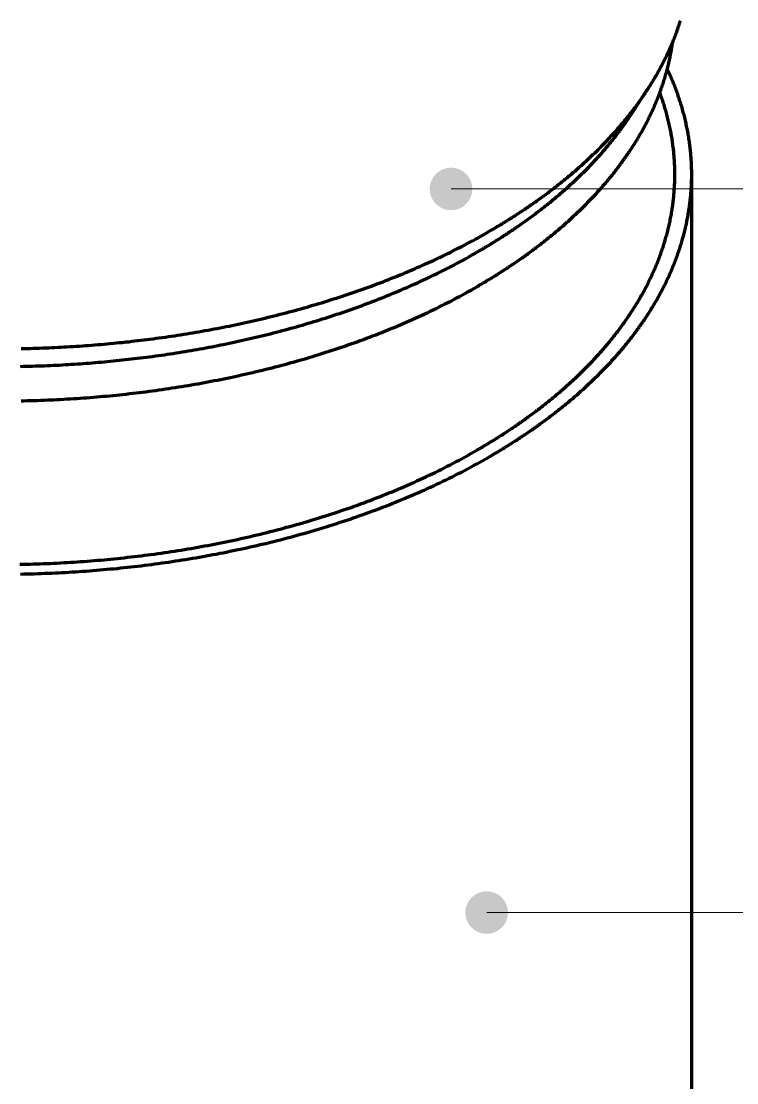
# Model space of a CAD drawing. Header units: millimetres. Extents: x 0 to 420, y 0 to 297.
# Drawn here: x 142.33 to 162.46, y 148.79 to 178.68 of the extents above; entities that cross this region are included whole.
import ezdxf

# ---------------------------------------------------------------- set-up
doc = ezdxf.new("R2010")
doc.units = ezdxf.units.MM
doc.layers.add('01-VISIBLE', color=7, linetype='CONTINUOUS', lineweight=70)
doc.layers.add('08-FINA', color=5, linetype='CONTINUOUS', lineweight=18)

msp = doc.modelspace()

# ---------------------------------------------------------------- hatches: boundary and pattern name
at = {"layer": '08-FINA'}
h = msp.add_hatch(color=7, dxfattribs=at)
h.dxf.hatch_style = 1
edge = h.paths.add_edge_path()
edge.add_arc((154.419, 173.962), 0.6, 0, 360)
h = msp.add_hatch(color=7, dxfattribs=at)
h.dxf.hatch_style = 1
edge = h.paths.add_edge_path()
edge.add_arc((155.422, 153.585), 0.6, 0, 360)

# ---------------------------------------------------------------- linework, layer by layer
at = {"layer": '01-VISIBLE'}
for p, q in [((159.488, 176.06), (159.933, 176.739)), ((161.192, 100.887), (161.192, 174.371))]:
    msp.add_line(p, q, dxfattribs=at)
for points in [[(159.933, 176.739), (159.955, 176.773), (159.977, 176.807), (159.998, 176.841), (160.02, 176.875), (160.041, 176.909), (160.062, 176.943), (160.084, 176.978), (160.104, 177.012), (160.125, 177.047), (160.146, 177.081), (160.166, 177.116), (160.187, 177.151), (160.207, 177.186), (160.227, 177.221), (160.246, 177.256), (160.266, 177.291), (160.286, 177.327), (160.305, 177.362), (160.324, 177.398), (160.343, 177.433), (160.362, 177.469), (160.38, 177.505), (160.399, 177.541), (160.417, 177.577), (160.435, 177.613), (160.453, 177.649), (160.47, 177.685), (160.488, 177.721), (160.505, 177.758), (160.522, 177.794), (160.539, 177.831), (160.556, 177.868), (160.573, 177.904), (160.589, 177.941), (160.605, 177.978), (160.621, 178.015), (160.637, 178.052), (160.653, 178.09), (160.668, 178.127), (160.683, 178.164), (160.698, 178.202), (160.713, 178.239), (160.728, 178.277), (160.742, 178.315), (160.756, 178.352), (160.77, 178.39), (160.784, 178.428), (160.797, 178.466), (160.811, 178.504), (160.824, 178.542), (160.837, 178.58), (160.85, 178.619), (160.862, 178.657), (160.874, 178.695)], [(155.145, 171.207), (155.179, 171.227), (155.214, 171.248), (155.249, 171.268), (155.283, 171.288), (155.318, 171.308), (155.352, 171.329), (155.387, 171.349), (155.421, 171.37), (155.455, 171.391), (155.489, 171.412), (155.524, 171.432), (155.558, 171.453), (155.592, 171.474), (155.626, 171.495), (155.66, 171.517), (155.694, 171.538), (155.728, 171.559), (155.762, 171.581), (155.795, 171.602), (155.829, 171.624), (155.863, 171.645), (155.897, 171.667), (155.93, 171.689), (155.964, 171.711), (155.997, 171.733), (156.031, 171.755), (156.064, 171.777), (156.097, 171.799), (156.131, 171.822), (156.164, 171.844), (156.197, 171.866), (156.23, 171.889), (156.263, 171.912), (156.296, 171.934), (156.329, 171.957), (156.362, 171.98), (156.395, 172.003), (156.427, 172.026), (156.46, 172.049), (156.493, 172.073), (156.525, 172.096), (156.558, 172.119), (156.59, 172.143), (156.622, 172.167), (156.655, 172.19), (156.687, 172.214), (156.719, 172.238), (156.751, 172.262), (156.783, 172.286), (156.815, 172.31), (156.847, 172.334), (156.879, 172.358), (156.911, 172.383), (156.943, 172.407), (156.974, 172.432), (157.006, 172.457), (157.037, 172.481), (157.069, 172.506), (157.1, 172.531), (157.131, 172.556), (157.163, 172.581), (157.194, 172.606), (157.225, 172.632), (157.256, 172.657), (157.287, 172.682), (157.318, 172.708), (157.348, 172.734), (157.379, 172.759), (157.41, 172.785), (157.44, 172.811), (157.471, 172.837), (157.501, 172.863), (157.531, 172.89), (157.561, 172.916), (157.592, 172.942), (157.622, 172.969), (157.652, 172.995), (157.682, 173.022), (157.711, 173.049), (157.741, 173.076), (157.771, 173.103), (157.8, 173.13), (157.83, 173.157), (157.859, 173.184), (157.888, 173.211), (157.917, 173.239), (157.947, 173.266), (157.976, 173.294), (158.005, 173.322), (158.033, 173.349), (158.062, 173.377), (158.091, 173.405), (158.119, 173.434), (158.148, 173.462), (158.176, 173.49), (158.204, 173.518), (158.232, 173.547), (158.26, 173.576), (158.288, 173.604), (158.316, 173.633), (158.344, 173.662), (158.372, 173.691), (158.399, 173.72), (158.427, 173.749), (158.454, 173.778), (158.481, 173.808), (158.508, 173.837), (158.535, 173.867), (158.562, 173.897), (158.589, 173.926), (158.616, 173.956), (158.642, 173.986), (158.669, 174.016), (158.695, 174.046), (158.721, 174.077), (158.747, 174.107), (158.773, 174.138), (158.799, 174.168), (158.825, 174.199), (158.851, 174.23), (158.876, 174.261), (158.902, 174.292), (158.927, 174.323), (158.952, 174.354), (158.977, 174.385), (159.002, 174.416), (159.027, 174.448), (159.051, 174.48), (159.076, 174.511), (159.1, 174.543), (159.124, 174.575), (159.149, 174.607), (159.173, 174.639), (159.196, 174.671), (159.22, 174.703), (159.244, 174.736), (159.267, 174.768), (159.29, 174.801), (159.314, 174.834), (159.337, 174.866), (159.359, 174.899), (159.382, 174.932), (159.405, 174.965), (159.427, 174.999), (159.449, 175.032), (159.472, 175.065), (159.494, 175.099), (159.515, 175.132), (159.537, 175.166), (159.559, 175.2), (159.58, 175.234), (159.601, 175.268), (159.622, 175.302), (159.643, 175.336), (159.664, 175.37), (159.684, 175.405), (159.705, 175.439), (159.725, 175.474), (159.745, 175.508), (159.765, 175.543), (159.785, 175.578), (159.804, 175.613), (159.824, 175.648), (159.843, 175.683), (159.862, 175.718), (159.881, 175.754), (159.9, 175.789), (159.918, 175.824), (159.936, 175.86), (159.955, 175.896), (159.973, 175.932), (159.99, 175.967), (160.008, 176.003), (160.025, 176.039), (160.043, 176.076), (160.06, 176.112), (160.077, 176.148), (160.093, 176.185), (160.11, 176.221), (160.126, 176.258), (160.142, 176.294), (160.158, 176.331), (160.174, 176.368), (160.189, 176.405), (160.205, 176.442), (160.22, 176.479), (160.235, 176.516), (160.249, 176.554), (160.264, 176.591), (160.278, 176.628), (160.292, 176.666), (160.306, 176.703), (160.32, 176.741), (160.333, 176.779), (160.346, 176.817), (160.359, 176.854), (160.372, 176.892), (160.385, 176.93), (160.397, 176.969), (160.409, 177.007), (160.421, 177.045), (160.433, 177.083), (160.445, 177.122), (160.456, 177.16), (160.467, 177.199), (160.478, 177.237), (160.488, 177.276), (160.499, 177.314), (160.509, 177.353), (160.519, 177.392), (160.528, 177.431), (160.538, 177.47), (160.547, 177.509), (160.556, 177.548), (160.565, 177.587), (160.573, 177.626), (160.582, 177.665), (160.59, 177.705), (160.597, 177.744), (160.605, 177.783), (160.612, 177.823), (160.619, 177.862), (160.626, 177.901), (160.633, 177.941), (160.639, 177.98), (160.645, 178.02), (160.651, 178.06), (160.657, 178.099)], [(161.192, 174.371), (161.192, 174.412), (161.192, 174.452), (161.191, 174.492), (161.19, 174.533), (161.189, 174.573), (161.188, 174.613), (161.186, 174.654), (161.184, 174.694), (161.182, 174.734), (161.18, 174.775), (161.177, 174.815), (161.174, 174.855), (161.171, 174.895), (161.168, 174.936), (161.164, 174.976), (161.16, 175.016), (161.156, 175.056), (161.152, 175.096), (161.147, 175.136), (161.142, 175.177), (161.137, 175.217), (161.132, 175.257), (161.126, 175.297), (161.12, 175.337), (161.114, 175.376), (161.108, 175.416), (161.101, 175.456), (161.095, 175.496), (161.088, 175.536), (161.08, 175.575), (161.073, 175.615), (161.065, 175.655), (161.057, 175.694), (161.049, 175.734), (161.04, 175.773), (161.032, 175.813), (161.023, 175.852), (161.014, 175.891), (161.004, 175.931), (160.995, 175.97), (160.985, 176.009), (160.975, 176.048), (160.964, 176.087), (160.954, 176.126), (160.943, 176.165), (160.932, 176.204), (160.921, 176.243), (160.909, 176.281), (160.898, 176.32), (160.886, 176.359), (160.874, 176.397), (160.861, 176.436), (160.849, 176.474), (160.836, 176.512), (160.823, 176.55), (160.81, 176.589), (160.797, 176.627), (160.783, 176.665), (160.769, 176.703), (160.755, 176.741), (160.741, 176.778), (160.727, 176.816), (160.712, 176.854), (160.697, 176.891), (160.682, 176.929), (160.667, 176.966), (160.652, 177.003), (160.636, 177.041), (160.62, 177.078), (160.604, 177.115), (160.588, 177.152), (160.572, 177.189), (160.555, 177.225), (160.538, 177.262), (160.521, 177.299), (160.504, 177.335)], [(155.481, 172.759), (155.515, 172.779), (155.55, 172.799), (155.585, 172.819), (155.619, 172.84), (155.654, 172.86), (155.689, 172.881), (155.723, 172.901), (155.758, 172.922), (155.792, 172.943), (155.826, 172.963), (155.861, 172.984), (155.895, 173.005), (155.929, 173.026), (155.963, 173.047), (155.997, 173.069), (156.031, 173.09), (156.065, 173.111), (156.099, 173.133), (156.133, 173.154), (156.167, 173.176), (156.201, 173.198), (156.235, 173.219), (156.269, 173.241), (156.302, 173.263), (156.336, 173.285), (156.369, 173.307), (156.403, 173.329), (156.436, 173.352), (156.47, 173.374), (156.503, 173.396), (156.536, 173.419), (156.57, 173.441), (156.603, 173.464), (156.636, 173.487), (156.669, 173.51), (156.702, 173.533), (156.735, 173.556), (156.768, 173.579), (156.801, 173.602), (156.833, 173.625), (156.866, 173.648), (156.899, 173.672), (156.931, 173.695), (156.964, 173.719), (156.996, 173.743), (157.029, 173.766), (157.061, 173.79), (157.093, 173.814), (157.125, 173.838), (157.158, 173.862), (157.19, 173.886), (157.222, 173.911), (157.254, 173.935), (157.285, 173.959), (157.317, 173.984), (157.349, 174.009), (157.381, 174.033), (157.412, 174.058), (157.444, 174.083), (157.475, 174.108), (157.507, 174.133), (157.538, 174.158), (157.569, 174.183), (157.6, 174.209), (157.632, 174.234), (157.663, 174.26), (157.694, 174.285), (157.724, 174.311), (157.755, 174.337), (157.786, 174.363), (157.817, 174.388), (157.847, 174.415), (157.878, 174.441), (157.908, 174.467), (157.939, 174.493), (157.969, 174.52), (157.999, 174.546), (158.029, 174.573), (158.059, 174.599), (158.089, 174.626), (158.119, 174.653), (158.149, 174.68), (158.178, 174.707), (158.208, 174.734), (158.238, 174.761), (158.267, 174.789), (158.296, 174.816), (158.326, 174.844), (158.355, 174.871), (158.384, 174.899), (158.413, 174.927), (158.442, 174.955), (158.471, 174.983), (158.499, 175.011), (158.528, 175.039), (158.556, 175.067), (158.585, 175.096), (158.613, 175.124), (158.641, 175.153), (158.67, 175.181), (158.698, 175.21), (158.726, 175.239), (158.753, 175.268), (158.781, 175.297), (158.809, 175.326), (158.836, 175.355), (158.864, 175.385), (158.891, 175.414), (158.918, 175.444), (158.946, 175.473), (158.973, 175.503), (158.999, 175.533), (159.026, 175.563), (159.053, 175.593), (159.08, 175.623), (159.106, 175.653), (159.132, 175.683), (159.159, 175.714), (159.185, 175.744), (159.211, 175.775), (159.237, 175.806), (159.262, 175.837), (159.288, 175.867), (159.314, 175.898), (159.339, 175.93), (159.364, 175.961), (159.39, 175.992), (159.415, 176.023), (159.44, 176.055), (159.464, 176.087), (159.489, 176.118), (159.514, 176.15), (159.538, 176.182), (159.562, 176.214), (159.587, 176.246), (159.611, 176.278), (159.634, 176.31), (159.658, 176.343), (159.682, 176.375), (159.705, 176.408), (159.729, 176.441), (159.752, 176.473), (159.775, 176.506), (159.798, 176.539), (159.821, 176.572), (159.843, 176.605), (159.866, 176.639), (159.888, 176.672), (159.911, 176.706), (159.933, 176.739)], [(160.717, 174.371), (160.717, 174.412), (160.717, 174.452), (160.716, 174.493), (160.715, 174.533), (160.714, 174.574), (160.712, 174.615), (160.711, 174.655), (160.709, 174.696), (160.707, 174.736), (160.704, 174.777), (160.701, 174.817), (160.698, 174.857), (160.695, 174.898), (160.692, 174.938), (160.688, 174.979), (160.684, 175.019), (160.68, 175.059), (160.675, 175.1), (160.67, 175.14), (160.665, 175.18), (160.66, 175.22), (160.655, 175.261), (160.649, 175.301), (160.643, 175.341), (160.637, 175.381), (160.63, 175.421), (160.623, 175.461), (160.616, 175.501), (160.609, 175.541), (160.601, 175.581), (160.594, 175.62), (160.586, 175.66), (160.577, 175.7), (160.569, 175.74), (160.56, 175.779), (160.551, 175.819), (160.542, 175.858), (160.532, 175.898), (160.523, 175.937), (160.513, 175.976), (160.503, 176.016), (160.492, 176.055), (160.482, 176.094), (160.471, 176.133), (160.46, 176.172), (160.448, 176.211), (160.437, 176.25), (160.425, 176.289), (160.413, 176.327), (160.401, 176.366), (160.388, 176.405), (160.376, 176.443), (160.363, 176.482), (160.349, 176.52), (160.336, 176.558), (160.323, 176.597), (160.309, 176.635), (160.295, 176.673)], [(155.145, 172.177), (155.18, 172.197), (155.214, 172.217), (155.249, 172.238), (155.284, 172.258), (155.319, 172.279), (155.353, 172.299), (155.388, 172.32), (155.422, 172.341), (155.457, 172.361), (155.491, 172.382), (155.526, 172.403), (155.56, 172.424), (155.594, 172.445), (155.628, 172.467), (155.663, 172.488), (155.697, 172.509), (155.731, 172.531), (155.765, 172.552), (155.799, 172.574), (155.833, 172.596), (155.867, 172.617), (155.9, 172.639), (155.934, 172.661), (155.968, 172.683), (156.002, 172.705), (156.035, 172.727), (156.069, 172.75), (156.102, 172.772), (156.136, 172.795), (156.169, 172.817), (156.202, 172.84), (156.235, 172.862), (156.269, 172.885), (156.302, 172.908), (156.335, 172.931), (156.368, 172.954), (156.401, 172.977), (156.434, 173), (156.467, 173.024), (156.499, 173.047), (156.532, 173.071), (156.565, 173.094), (156.597, 173.118), (156.63, 173.142), (156.662, 173.165), (156.695, 173.189), (156.727, 173.213), (156.759, 173.237), (156.792, 173.262), (156.824, 173.286), (156.856, 173.31), (156.888, 173.335), (156.92, 173.359), (156.952, 173.384), (156.983, 173.409), (157.015, 173.433), (157.047, 173.458), (157.078, 173.483), (157.11, 173.508), (157.141, 173.534), (157.173, 173.559), (157.204, 173.584), (157.235, 173.61), (157.266, 173.635), (157.297, 173.661), (157.328, 173.686), (157.359, 173.712), (157.39, 173.738), (157.421, 173.764), (157.451, 173.79), (157.482, 173.817), (157.512, 173.843), (157.543, 173.869), (157.573, 173.896), (157.603, 173.922), (157.634, 173.949), (157.664, 173.976), (157.694, 174.002), (157.724, 174.029), (157.753, 174.056), (157.783, 174.084), (157.813, 174.111), (157.842, 174.138), (157.872, 174.166), (157.901, 174.193), (157.931, 174.221), (157.96, 174.248), (157.989, 174.276), (158.018, 174.304), (158.047, 174.332), (158.076, 174.36), (158.104, 174.389), (158.133, 174.417), (158.162, 174.445), (158.19, 174.474), (158.218, 174.502), (158.247, 174.531), (158.275, 174.56), (158.303, 174.589), (158.331, 174.618), (158.359, 174.647), (158.386, 174.676), (158.414, 174.705), (158.442, 174.735), (158.469, 174.764), (158.496, 174.794), (158.523, 174.823), (158.551, 174.853), (158.578, 174.883), (158.604, 174.913), (158.631, 174.943), (158.658, 174.973), (158.684, 175.004), (158.711, 175.034), (158.737, 175.065), (158.763, 175.095), (158.789, 175.126), (158.815, 175.157), (158.841, 175.188), (158.867, 175.219), (158.892, 175.25), (158.918, 175.281), (158.943, 175.312), (158.968, 175.344), (158.993, 175.375), (159.018, 175.407), (159.043, 175.439), (159.068, 175.47), (159.092, 175.502), (159.117, 175.534), (159.141, 175.566), (159.165, 175.599), (159.189, 175.631), (159.213, 175.663), (159.237, 175.696), (159.26, 175.729), (159.284, 175.761), (159.307, 175.794), (159.33, 175.827), (159.353, 175.86), (159.376, 175.893), (159.399, 175.926), (159.421, 175.96), (159.444, 175.993), (159.466, 176.027), (159.488, 176.06)], [(155.145, 166.604), (155.179, 166.624), (155.214, 166.645), (155.249, 166.665), (155.283, 166.685), (155.318, 166.705), (155.352, 166.726), (155.386, 166.746), (155.421, 166.767), (155.455, 166.788), (155.489, 166.808), (155.523, 166.829), (155.558, 166.85), (155.592, 166.871), (155.626, 166.892), (155.66, 166.913), (155.694, 166.935), (155.728, 166.956), (155.761, 166.977), (155.795, 166.999), (155.829, 167.021), (155.863, 167.042), (155.896, 167.064), (155.93, 167.086), (155.963, 167.108), (155.997, 167.13), (156.03, 167.152), (156.064, 167.174), (156.097, 167.196), (156.13, 167.218), (156.163, 167.241), (156.196, 167.263), (156.23, 167.286), (156.263, 167.308), (156.296, 167.331), (156.328, 167.354), (156.361, 167.377), (156.394, 167.4), (156.427, 167.423), (156.46, 167.446), (156.492, 167.469), (156.525, 167.493), (156.557, 167.516), (156.59, 167.54), (156.622, 167.563), (156.654, 167.587), (156.686, 167.611), (156.719, 167.634), (156.751, 167.658), (156.783, 167.682), (156.815, 167.707), (156.847, 167.731), (156.878, 167.755), (156.91, 167.779), (156.942, 167.804), (156.974, 167.828), (157.005, 167.853), (157.037, 167.878), (157.068, 167.903), (157.099, 167.928), (157.131, 167.953), (157.162, 167.978), (157.193, 168.003), (157.224, 168.028), (157.255, 168.053), (157.286, 168.079), (157.317, 168.104), (157.348, 168.13), (157.378, 168.156), (157.409, 168.182), (157.439, 168.208), (157.47, 168.234), (157.5, 168.26), (157.53, 168.286), (157.561, 168.312), (157.591, 168.339), (157.621, 168.365), (157.651, 168.392), (157.681, 168.418), (157.71, 168.445), (157.74, 168.472), (157.77, 168.499), (157.799, 168.526), (157.829, 168.553), (157.858, 168.58), (157.887, 168.608), (157.917, 168.635), (157.946, 168.662), (157.975, 168.69), (158.004, 168.718), (158.032, 168.746), (158.061, 168.773), (158.09, 168.801), (158.118, 168.83), (158.147, 168.858), (158.175, 168.886), (158.203, 168.914), (158.231, 168.943), (158.259, 168.972), (158.287, 169), (158.315, 169.029), (158.343, 169.058), (158.371, 169.087), (158.398, 169.116), (158.426, 169.145), (158.453, 169.174), (158.48, 169.204), (158.507, 169.233), (158.534, 169.263), (158.561, 169.292), (158.588, 169.322), (158.615, 169.352), (158.641, 169.382), (158.668, 169.412), (158.694, 169.442), (158.72, 169.472), (158.746, 169.503), (158.772, 169.533), (158.798, 169.564), (158.824, 169.595), (158.85, 169.625), (158.875, 169.656), (158.9, 169.687), (158.926, 169.718), (158.951, 169.749), (158.976, 169.781), (159.001, 169.812), (159.026, 169.843), (159.05, 169.875), (159.075, 169.907), (159.099, 169.938), (159.123, 169.97), (159.147, 170.002), (159.171, 170.034), (159.195, 170.067), (159.219, 170.099), (159.242, 170.131), (159.266, 170.164), (159.289, 170.196), (159.312, 170.229), (159.335, 170.262), (159.358, 170.295), (159.381, 170.328), (159.404, 170.361), (159.426, 170.394), (159.448, 170.427), (159.47, 170.46), (159.492, 170.494), (159.514, 170.527), (159.536, 170.561), (159.557, 170.595), (159.579, 170.629), (159.6, 170.663), (159.621, 170.697), (159.642, 170.731), (159.663, 170.765), (159.683, 170.8), (159.704, 170.834), (159.724, 170.869), (159.744, 170.903), (159.764, 170.938), (159.784, 170.973), (159.803, 171.008), (159.823, 171.043), (159.842, 171.078), (159.861, 171.113), (159.88, 171.148), (159.898, 171.184), (159.917, 171.219), (159.935, 171.255), (159.954, 171.291), (159.971, 171.326), (159.989, 171.362), (160.007, 171.398), (160.024, 171.434), (160.042, 171.47), (160.059, 171.507), (160.076, 171.543), (160.092, 171.579), (160.109, 171.616), (160.125, 171.652), (160.141, 171.689), (160.157, 171.726), (160.173, 171.763), (160.188, 171.8), (160.204, 171.837), (160.219, 171.874), (160.234, 171.911), (160.248, 171.948), (160.263, 171.985), (160.277, 172.023), (160.291, 172.06), (160.305, 172.098), (160.319, 172.135), (160.332, 172.173), (160.345, 172.211), (160.359, 172.249), (160.371, 172.287), (160.384, 172.325), (160.396, 172.363), (160.409, 172.401), (160.42, 172.439), (160.432, 172.477), (160.444, 172.516), (160.455, 172.554), (160.466, 172.593), (160.477, 172.631), (160.487, 172.67), (160.498, 172.709), (160.508, 172.747), (160.518, 172.786), (160.528, 172.825), (160.537, 172.864), (160.546, 172.903), (160.555, 172.942), (160.564, 172.981), (160.573, 173.02), (160.581, 173.059), (160.589, 173.098), (160.597, 173.138), (160.604, 173.177), (160.612, 173.216), (160.619, 173.256), (160.626, 173.295), (160.632, 173.335), (160.639, 173.374), (160.645, 173.414), (160.651, 173.453), (160.656, 173.493), (160.662, 173.533), (160.667, 173.573), (160.672, 173.612), (160.676, 173.652), (160.681, 173.692), (160.685, 173.732), (160.689, 173.772), (160.692, 173.811), (160.696, 173.851), (160.699, 173.891), (160.702, 173.931), (160.704, 173.971), (160.707, 174.011), (160.709, 174.051), (160.711, 174.091), (160.713, 174.131), (160.714, 174.171), (160.715, 174.211), (160.716, 174.251), (160.717, 174.291), (160.717, 174.331), (160.717, 174.371)], [(155.481, 166.41), (155.515, 166.43), (155.55, 166.451), (155.585, 166.471), (155.619, 166.491), (155.654, 166.512), (155.688, 166.532), (155.723, 166.553), (155.757, 166.573), (155.791, 166.594), (155.826, 166.615), (155.86, 166.635), (155.894, 166.656), (155.928, 166.677), (155.962, 166.698), (155.996, 166.72), (156.03, 166.741), (156.064, 166.762), (156.098, 166.784), (156.132, 166.805), (156.166, 166.827), (156.199, 166.848), (156.233, 166.87), (156.267, 166.892), (156.3, 166.914), (156.334, 166.936), (156.367, 166.958), (156.401, 166.98), (156.434, 167.002), (156.467, 167.024), (156.501, 167.047), (156.534, 167.069), (156.567, 167.092), (156.6, 167.114), (156.633, 167.137), (156.666, 167.16), (156.699, 167.182), (156.732, 167.205), (156.765, 167.228), (156.798, 167.251), (156.83, 167.275), (156.863, 167.298), (156.896, 167.321), (156.928, 167.345), (156.96, 167.368), (156.993, 167.392), (157.025, 167.416), (157.057, 167.439), (157.09, 167.463), (157.122, 167.487), (157.154, 167.511), (157.186, 167.535), (157.218, 167.559), (157.25, 167.584), (157.282, 167.608), (157.313, 167.633), (157.345, 167.657), (157.377, 167.682), (157.408, 167.707), (157.44, 167.731), (157.471, 167.756), (157.502, 167.781), (157.534, 167.806), (157.565, 167.831), (157.596, 167.857), (157.627, 167.882), (157.658, 167.908), (157.689, 167.933), (157.72, 167.959), (157.75, 167.984), (157.781, 168.01), (157.812, 168.036), (157.842, 168.062), (157.873, 168.088), (157.903, 168.114), (157.933, 168.14), (157.964, 168.167), (157.994, 168.193), (158.024, 168.22), (158.054, 168.246), (158.084, 168.273), (158.113, 168.3), (158.143, 168.327), (158.173, 168.354), (158.202, 168.381), (158.232, 168.408), (158.261, 168.435), (158.291, 168.463), (158.32, 168.49), (158.349, 168.517), (158.378, 168.545), (158.407, 168.573), (158.436, 168.601), (158.465, 168.629), (158.493, 168.657), (158.522, 168.685), (158.55, 168.713), (158.579, 168.741), (158.607, 168.77), (158.635, 168.798), (158.663, 168.827), (158.691, 168.855), (158.719, 168.884), (158.747, 168.913), (158.775, 168.942), (158.802, 168.971), (158.83, 169), (158.857, 169.029), (158.885, 169.059), (158.912, 169.088), (158.939, 169.118), (158.966, 169.147), (158.993, 169.177), (159.019, 169.207), (159.046, 169.237), (159.073, 169.267), (159.099, 169.297), (159.125, 169.327), (159.152, 169.357), (159.178, 169.388), (159.204, 169.418), (159.23, 169.449), (159.255, 169.48), (159.281, 169.511), (159.307, 169.541), (159.332, 169.572), (159.357, 169.604), (159.382, 169.635), (159.407, 169.666), (159.432, 169.697), (159.457, 169.729), (159.482, 169.761), (159.506, 169.792), (159.531, 169.824), (159.555, 169.856), (159.579, 169.888), (159.603, 169.92), (159.627, 169.952), (159.651, 169.984), (159.674, 170.017), (159.698, 170.049), (159.721, 170.082), (159.745, 170.115), (159.768, 170.147), (159.791, 170.18), (159.813, 170.213), (159.836, 170.246), (159.859, 170.279), (159.881, 170.313), (159.903, 170.346), (159.925, 170.379), (159.947, 170.413), (159.969, 170.447), (159.991, 170.48), (160.012, 170.514), (160.033, 170.548), (160.054, 170.582), (160.076, 170.616), (160.096, 170.651), (160.117, 170.685), (160.138, 170.719), (160.158, 170.754), (160.178, 170.788), (160.198, 170.823), (160.218, 170.858), (160.238, 170.893), (160.258, 170.928), (160.277, 170.963), (160.296, 170.998), (160.315, 171.033), (160.334, 171.069), (160.353, 171.104), (160.371, 171.14), (160.39, 171.175), (160.408, 171.211), (160.426, 171.247), (160.444, 171.283), (160.462, 171.318), (160.479, 171.355), (160.496, 171.391), (160.513, 171.427), (160.53, 171.463), (160.547, 171.5), (160.564, 171.536), (160.58, 171.573), (160.596, 171.609), (160.612, 171.646), (160.628, 171.683), (160.644, 171.72), (160.659, 171.757), (160.674, 171.794), (160.689, 171.831), (160.704, 171.868), (160.719, 171.906), (160.733, 171.943), (160.747, 171.981), (160.761, 172.018), (160.775, 172.056), (160.789, 172.093), (160.802, 172.131), (160.815, 172.169), (160.828, 172.207), (160.841, 172.245), (160.854, 172.283), (160.866, 172.321), (160.878, 172.359), (160.89, 172.398), (160.902, 172.436), (160.913, 172.474), (160.925, 172.513), (160.936, 172.551), (160.946, 172.59), (160.957, 172.629), (160.967, 172.667), (160.978, 172.706), (160.988, 172.745), (160.997, 172.784), (161.007, 172.823), (161.016, 172.862), (161.025, 172.901), (161.034, 172.94), (161.042, 172.979), (161.051, 173.018), (161.059, 173.058), (161.067, 173.097), (161.074, 173.136), (161.082, 173.176), (161.089, 173.215), (161.096, 173.254), (161.103, 173.294), (161.109, 173.334), (161.115, 173.373), (161.121, 173.413), (161.127, 173.452), (161.133, 173.492), (161.138, 173.532), (161.143, 173.572), (161.148, 173.611), (161.152, 173.651), (161.156, 173.691), (161.161, 173.731), (161.164, 173.771), (161.168, 173.811), (161.171, 173.851), (161.174, 173.891), (161.177, 173.931), (161.18, 173.971), (161.182, 174.011), (161.184, 174.051), (161.186, 174.091), (161.188, 174.131), (161.189, 174.171), (161.19, 174.211), (161.191, 174.251), (161.192, 174.291), (161.192, 174.331), (161.192, 174.371)], [(142.322, 169.467), (142.408, 169.469), (142.495, 169.471), (142.582, 169.473), (142.668, 169.475), (142.755, 169.478), (142.842, 169.481), (142.929, 169.484), (143.015, 169.487), (143.102, 169.491), (143.188, 169.494), (143.275, 169.498), (143.362, 169.503), (143.448, 169.507), (143.535, 169.512), (143.622, 169.516), (143.708, 169.522), (143.795, 169.527), (143.881, 169.532), (143.968, 169.538), (144.054, 169.544), (144.141, 169.55), (144.227, 169.557), (144.314, 169.563), (144.4, 169.57), (144.487, 169.577), (144.573, 169.585), (144.659, 169.592), (144.746, 169.6), (144.832, 169.608), (144.919, 169.616), (145.005, 169.625), (145.091, 169.634), (145.177, 169.642), (145.264, 169.652), (145.35, 169.661), (145.436, 169.671), (145.522, 169.68), (145.608, 169.691), (145.694, 169.701), (145.781, 169.711), (145.867, 169.722), (145.953, 169.733), (146.039, 169.744), (146.125, 169.756), (146.211, 169.768), (146.296, 169.78), (146.382, 169.792), (146.468, 169.804), (146.554, 169.817), (146.64, 169.83), (146.725, 169.843), (146.811, 169.856), (146.897, 169.87), (146.982, 169.883), (147.068, 169.897), (147.154, 169.912), (147.239, 169.926), (147.324, 169.941), (147.41, 169.956), (147.495, 169.971), (147.581, 169.987), (147.666, 170.002), (147.751, 170.018), (147.836, 170.035), (147.921, 170.051), (148.007, 170.068), (148.092, 170.085), (148.177, 170.102), (148.262, 170.119), (148.347, 170.137), (148.431, 170.155), (148.516, 170.173), (148.601, 170.191), (148.686, 170.21), (148.77, 170.229), (148.855, 170.248), (148.939, 170.268), (149.024, 170.287), (149.108, 170.307), (149.193, 170.327), (149.277, 170.348), (149.361, 170.368), (149.445, 170.389), (149.529, 170.411), (149.613, 170.432), (149.697, 170.454), (149.781, 170.476), (149.865, 170.498), (149.949, 170.52), (150.033, 170.543), (150.116, 170.566), (150.2, 170.589), (150.283, 170.613), (150.367, 170.637), (150.45, 170.661), (150.533, 170.685), (150.616, 170.709), (150.7, 170.734), (150.783, 170.759), (150.865, 170.785), (150.948, 170.81), (151.031, 170.836), (151.114, 170.863), (151.196, 170.889), (151.279, 170.916), (151.361, 170.943), (151.444, 170.97), (151.526, 170.998), (151.608, 171.025), (151.69, 171.054), (151.772, 171.082), (151.854, 171.111), (151.935, 171.14), (152.017, 171.169), (152.099, 171.198), (152.18, 171.228), (152.261, 171.258), (152.343, 171.289), (152.424, 171.32), (152.505, 171.35), (152.586, 171.382), (152.666, 171.413), (152.747, 171.445), (152.828, 171.477), (152.908, 171.51), (152.988, 171.543), (153.069, 171.576), (153.149, 171.609), (153.228, 171.643), (153.308, 171.677), (153.388, 171.711), (153.467, 171.746), (153.547, 171.781), (153.626, 171.816), (153.705, 171.851), (153.784, 171.887), (153.863, 171.923), (153.942, 171.96), (154.02, 171.997), (154.099, 172.034), (154.177, 172.071), (154.255, 172.109), (154.333, 172.147), (154.411, 172.185), (154.488, 172.224), (154.566, 172.263), (154.643, 172.303), (154.72, 172.342), (154.797, 172.383), (154.874, 172.423), (154.95, 172.464), (155.026, 172.505), (155.103, 172.546), (155.179, 172.588), (155.254, 172.63), (155.33, 172.673), (155.405, 172.715), (155.481, 172.759)], [(142.306, 168.965), (142.391, 168.967), (142.476, 168.969), (142.56, 168.971), (142.645, 168.974), (142.729, 168.976), (142.814, 168.979), (142.898, 168.982), (142.983, 168.985), (143.067, 168.989), (143.152, 168.992), (143.237, 168.996), (143.321, 169), (143.406, 169.004), (143.49, 169.009), (143.575, 169.014), (143.659, 169.019), (143.743, 169.024), (143.828, 169.029), (143.912, 169.035), (143.997, 169.041), (144.081, 169.047), (144.166, 169.053), (144.25, 169.059), (144.334, 169.066), (144.419, 169.073), (144.503, 169.08), (144.587, 169.088), (144.671, 169.095), (144.756, 169.103), (144.84, 169.111), (144.924, 169.119), (145.008, 169.128), (145.092, 169.137), (145.177, 169.146), (145.261, 169.155), (145.345, 169.164), (145.429, 169.174), (145.513, 169.184), (145.597, 169.194), (145.681, 169.204), (145.765, 169.214), (145.849, 169.225), (145.933, 169.236), (146.017, 169.247), (146.1, 169.259), (146.184, 169.27), (146.268, 169.282), (146.352, 169.294), (146.435, 169.307), (146.519, 169.319), (146.603, 169.332), (146.686, 169.345), (146.77, 169.358), (146.854, 169.372), (146.937, 169.385), (147.02, 169.399), (147.104, 169.414), (147.187, 169.428), (147.271, 169.443), (147.354, 169.457), (147.437, 169.473), (147.52, 169.488), (147.604, 169.503), (147.687, 169.519), (147.77, 169.535), (147.853, 169.552), (147.936, 169.568), (148.019, 169.585), (148.102, 169.602), (148.184, 169.619), (148.267, 169.637), (148.35, 169.654), (148.433, 169.672), (148.515, 169.69), (148.598, 169.709), (148.68, 169.728), (148.763, 169.747), (148.845, 169.766), (148.928, 169.785), (149.01, 169.805), (149.092, 169.825), (149.174, 169.845), (149.256, 169.865), (149.338, 169.886), (149.42, 169.907), (149.502, 169.928), (149.584, 169.949), (149.666, 169.971), (149.748, 169.993), (149.829, 170.015), (149.911, 170.038), (149.993, 170.06), (150.074, 170.083), (150.155, 170.106), (150.237, 170.13), (150.318, 170.154), (150.399, 170.178), (150.48, 170.202), (150.561, 170.226), (150.642, 170.251), (150.723, 170.276), (150.804, 170.301), (150.884, 170.327), (150.965, 170.353), (151.045, 170.379), (151.126, 170.405), (151.206, 170.432), (151.286, 170.459), (151.366, 170.486), (151.446, 170.513), (151.526, 170.541), (151.606, 170.569), (151.686, 170.597), (151.766, 170.626), (151.845, 170.655), (151.925, 170.684), (152.004, 170.713), (152.083, 170.743), (152.162, 170.773), (152.241, 170.803), (152.32, 170.834), (152.399, 170.864), (152.478, 170.895), (152.556, 170.927), (152.635, 170.959), (152.713, 170.991), (152.791, 171.023), (152.869, 171.055), (152.947, 171.088), (153.025, 171.121), (153.103, 171.155), (153.181, 171.189), (153.258, 171.223), (153.335, 171.257), (153.413, 171.292), (153.49, 171.327), (153.567, 171.362), (153.643, 171.398), (153.72, 171.433), (153.796, 171.47), (153.873, 171.506), (153.949, 171.543), (154.025, 171.58), (154.101, 171.618), (154.176, 171.655), (154.252, 171.694), (154.327, 171.732), (154.403, 171.771), (154.478, 171.81), (154.552, 171.849), (154.627, 171.889), (154.702, 171.929), (154.776, 171.97), (154.85, 172.01), (154.924, 172.052), (154.998, 172.093), (155.071, 172.135), (155.145, 172.177)], [(142.319, 167.996), (142.412, 167.998), (142.505, 168), (142.598, 168.003), (142.69, 168.005), (142.783, 168.008), (142.876, 168.011), (142.968, 168.015), (143.061, 168.019), (143.154, 168.023), (143.246, 168.027), (143.339, 168.031), (143.432, 168.036), (143.524, 168.041), (143.617, 168.047), (143.709, 168.052), (143.802, 168.058), (143.895, 168.064), (143.987, 168.07), (144.08, 168.077), (144.172, 168.084), (144.265, 168.091), (144.357, 168.098), (144.449, 168.106), (144.542, 168.114), (144.634, 168.122), (144.727, 168.131), (144.819, 168.14), (144.911, 168.149), (145.004, 168.158), (145.096, 168.167), (145.188, 168.177), (145.28, 168.187), (145.372, 168.198), (145.465, 168.208), (145.557, 168.219), (145.649, 168.23), (145.741, 168.242), (145.833, 168.253), (145.925, 168.265), (146.017, 168.278), (146.109, 168.29), (146.2, 168.303), (146.292, 168.316), (146.384, 168.329), (146.476, 168.343), (146.567, 168.357), (146.659, 168.371), (146.751, 168.386), (146.842, 168.4), (146.934, 168.415), (147.025, 168.431), (147.117, 168.446), (147.208, 168.462), (147.3, 168.478), (147.391, 168.495), (147.482, 168.511), (147.573, 168.528), (147.664, 168.545), (147.755, 168.563), (147.846, 168.581), (147.937, 168.599), (148.028, 168.617), (148.119, 168.636), (148.21, 168.655), (148.301, 168.674), (148.391, 168.694), (148.482, 168.714), (148.572, 168.734), (148.663, 168.754), (148.753, 168.775), (148.844, 168.796), (148.934, 168.817), (149.024, 168.839), (149.114, 168.861), (149.204, 168.883), (149.294, 168.905), (149.384, 168.928), (149.474, 168.951), (149.564, 168.974), (149.654, 168.998), (149.743, 169.022), (149.833, 169.046), (149.922, 169.071), (150.011, 169.096), (150.101, 169.121), (150.19, 169.147), (150.279, 169.173), (150.368, 169.199), (150.457, 169.225), (150.546, 169.252), (150.634, 169.279), (150.723, 169.307), (150.811, 169.334), (150.9, 169.362), (150.988, 169.391), (151.076, 169.419), (151.164, 169.448), (151.252, 169.478), (151.34, 169.507), (151.428, 169.537), (151.516, 169.568), (151.603, 169.598), (151.691, 169.629), (151.778, 169.661), (151.865, 169.692), (151.952, 169.724), (152.039, 169.757), (152.126, 169.789), (152.213, 169.822), (152.299, 169.856), (152.385, 169.889), (152.472, 169.923), (152.558, 169.958), (152.644, 169.993), (152.73, 170.028), (152.815, 170.063), (152.901, 170.099), (152.986, 170.135), (153.072, 170.172), (153.157, 170.209), (153.242, 170.246), (153.326, 170.283), (153.411, 170.321), (153.496, 170.36), (153.58, 170.398), (153.664, 170.438), (153.748, 170.477), (153.832, 170.517), (153.915, 170.557), (153.999, 170.598), (154.082, 170.639), (154.165, 170.68), (154.248, 170.722), (154.33, 170.764), (154.413, 170.806), (154.495, 170.849), (154.577, 170.893), (154.659, 170.936), (154.74, 170.981), (154.822, 171.025), (154.903, 171.07), (154.984, 171.115), (155.064, 171.161), (155.145, 171.207)], [(142.288, 163.393), (142.383, 163.394), (142.478, 163.397), (142.573, 163.399), (142.668, 163.402), (142.763, 163.405), (142.858, 163.408), (142.953, 163.411), (143.048, 163.415), (143.142, 163.419), (143.237, 163.423), (143.332, 163.428), (143.427, 163.433), (143.522, 163.438), (143.616, 163.444), (143.711, 163.449), (143.806, 163.455), (143.901, 163.461), (143.995, 163.468), (144.09, 163.475), (144.185, 163.482), (144.279, 163.489), (144.374, 163.497), (144.469, 163.505), (144.563, 163.513), (144.658, 163.521), (144.752, 163.53), (144.847, 163.539), (144.941, 163.549), (145.036, 163.558), (145.13, 163.568), (145.225, 163.578), (145.319, 163.589), (145.413, 163.599), (145.508, 163.61), (145.602, 163.622), (145.696, 163.633), (145.79, 163.645), (145.885, 163.657), (145.979, 163.67), (146.073, 163.682), (146.167, 163.695), (146.261, 163.709), (146.355, 163.722), (146.449, 163.736), (146.543, 163.75), (146.636, 163.765), (146.73, 163.779), (146.824, 163.794), (146.918, 163.81), (147.011, 163.825), (147.105, 163.841), (147.199, 163.857), (147.292, 163.874), (147.385, 163.891), (147.479, 163.908), (147.572, 163.925), (147.666, 163.943), (147.759, 163.961), (147.852, 163.979), (147.945, 163.997), (148.038, 164.016), (148.131, 164.035), (148.224, 164.055), (148.317, 164.075), (148.41, 164.095), (148.502, 164.115), (148.595, 164.136), (148.688, 164.157), (148.78, 164.178), (148.873, 164.2), (148.965, 164.221), (149.057, 164.244), (149.15, 164.266), (149.242, 164.289), (149.334, 164.312), (149.426, 164.336), (149.518, 164.359), (149.61, 164.384), (149.701, 164.408), (149.793, 164.433), (149.885, 164.458), (149.976, 164.483), (150.067, 164.509), (150.159, 164.535), (150.25, 164.561), (150.341, 164.588), (150.432, 164.615), (150.523, 164.642), (150.614, 164.67), (150.705, 164.698), (150.795, 164.726), (150.886, 164.755), (150.976, 164.784), (151.066, 164.813), (151.157, 164.843), (151.247, 164.873), (151.337, 164.903), (151.426, 164.934), (151.516, 164.965), (151.606, 164.996), (151.695, 165.028), (151.785, 165.06), (151.874, 165.093), (151.963, 165.125), (152.052, 165.159), (152.141, 165.192), (152.229, 165.226), (152.318, 165.26), (152.406, 165.295), (152.495, 165.33), (152.583, 165.365), (152.671, 165.401), (152.759, 165.437), (152.846, 165.473), (152.934, 165.51), (153.021, 165.547), (153.108, 165.585), (153.196, 165.623), (153.282, 165.661), (153.369, 165.7), (153.456, 165.739), (153.542, 165.778), (153.628, 165.818), (153.714, 165.858), (153.8, 165.899), (153.886, 165.94), (153.971, 165.981), (154.056, 166.023), (154.141, 166.065), (154.226, 166.108), (154.311, 166.151), (154.395, 166.194), (154.479, 166.238), (154.563, 166.283), (154.647, 166.327), (154.731, 166.372), (154.814, 166.418), (154.897, 166.464), (154.98, 166.51), (155.062, 166.557), (155.145, 166.604)], [(142.303, 163.118), (142.401, 163.12), (142.498, 163.123), (142.595, 163.125), (142.692, 163.128), (142.79, 163.131), (142.887, 163.134), (142.984, 163.138), (143.081, 163.142), (143.179, 163.146), (143.276, 163.15), (143.373, 163.155), (143.47, 163.16), (143.567, 163.165), (143.665, 163.171), (143.762, 163.177), (143.859, 163.183), (143.956, 163.189), (144.053, 163.196), (144.15, 163.203), (144.247, 163.21), (144.344, 163.218), (144.441, 163.225), (144.538, 163.233), (144.635, 163.242), (144.732, 163.251), (144.829, 163.26), (144.926, 163.269), (145.023, 163.278), (145.119, 163.288), (145.216, 163.298), (145.313, 163.309), (145.41, 163.319), (145.506, 163.33), (145.603, 163.342), (145.7, 163.353), (145.796, 163.365), (145.893, 163.377), (145.989, 163.39), (146.086, 163.402), (146.182, 163.415), (146.279, 163.429), (146.375, 163.442), (146.471, 163.456), (146.568, 163.47), (146.664, 163.485), (146.76, 163.5), (146.856, 163.515), (146.952, 163.53), (147.048, 163.546), (147.144, 163.562), (147.24, 163.578), (147.336, 163.595), (147.432, 163.612), (147.528, 163.629), (147.623, 163.646), (147.719, 163.664), (147.815, 163.682), (147.91, 163.701), (148.006, 163.719), (148.101, 163.738), (148.197, 163.758), (148.292, 163.777), (148.387, 163.797), (148.482, 163.818), (148.577, 163.838), (148.672, 163.859), (148.767, 163.88), (148.862, 163.902), (148.957, 163.923), (149.052, 163.946), (149.147, 163.968), (149.241, 163.991), (149.336, 164.014), (149.43, 164.037), (149.525, 164.061), (149.619, 164.085), (149.713, 164.109), (149.807, 164.134), (149.901, 164.159), (149.995, 164.185), (150.089, 164.21), (150.183, 164.236), (150.277, 164.263), (150.37, 164.289), (150.464, 164.316), (150.557, 164.344), (150.65, 164.371), (150.744, 164.399), (150.837, 164.428), (150.93, 164.456), (151.022, 164.485), (151.115, 164.515), (151.208, 164.544), (151.3, 164.575), (151.393, 164.605), (151.485, 164.636), (151.577, 164.667), (151.67, 164.698), (151.761, 164.73), (151.853, 164.762), (151.945, 164.795), (152.037, 164.828), (152.128, 164.861), (152.219, 164.895), (152.311, 164.929), (152.402, 164.963), (152.493, 164.998), (152.583, 165.033), (152.674, 165.068), (152.764, 165.104), (152.855, 165.14), (152.945, 165.177), (153.035, 165.214), (153.125, 165.251), (153.215, 165.289), (153.304, 165.327), (153.394, 165.365), (153.483, 165.404), (153.572, 165.443), (153.661, 165.483), (153.749, 165.523), (153.838, 165.563), (153.926, 165.604), (154.014, 165.646), (154.102, 165.687), (154.19, 165.729), (154.278, 165.772), (154.365, 165.815), (154.452, 165.858), (154.539, 165.902), (154.626, 165.946), (154.712, 165.99), (154.799, 166.035), (154.885, 166.081), (154.971, 166.126), (155.056, 166.173), (155.142, 166.219), (155.227, 166.266), (155.312, 166.314), (155.396, 166.362), (155.481, 166.41)]]:
    msp.add_lwpolyline(points, dxfattribs=at)
at = {"layer": '08-FINA'}
for p, q in [((212.5, 173.962), (154.419, 173.962)), ((212.5, 153.585), (155.422, 153.585))]:
    msp.add_line(p, q, dxfattribs=at)

doc.saveas('drawing.dxf')
